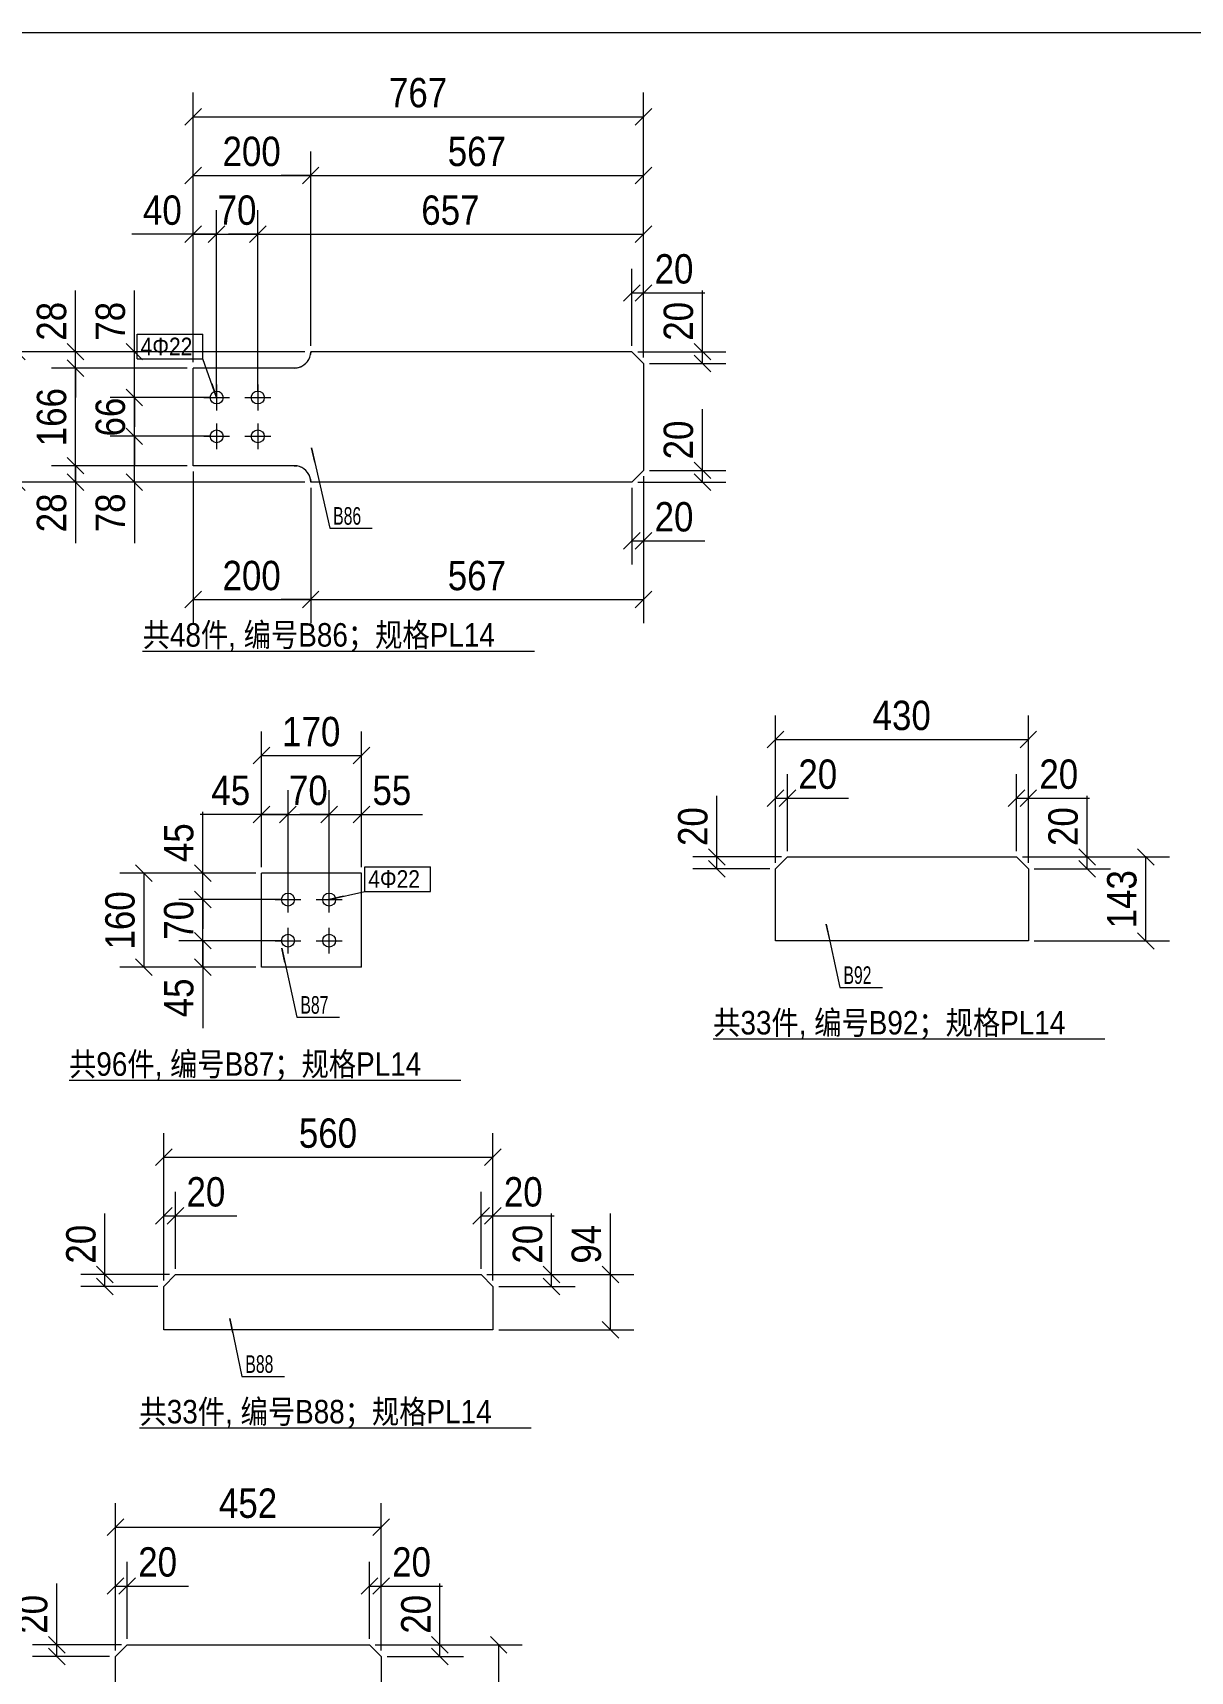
# Model space of a CAD drawing. Header units: inches. Extents: x 0 to 1938, y -2180 to 0.
# Drawn here: x 930.4 to 1127.3, y -1158.9 to -880 of the extents above; entities that cross this region are included whole.
import ezdxf

# ---------------------------------------------------------------- set-up
doc = ezdxf.new("R2010")
doc.units = ezdxf.units.IN
doc.header["$MEASUREMENT"] = 0
doc.linetypes.add('XKITLINE00', pattern=[0])
doc.linetypes.add('XKITLINE01', pattern=[4, 1, -1, 1, -1])
for name, color, linetype, lineweight in [('Bolt', 7, 'Continuous', 0), ('BoltMark', 3, 'Continuous', 0), ('DrawingSheet', 5, 'Continuous', 0), ('OtherObjectType', 1, 'Continuous', 0), ('Part', 2, 'Continuous', 0), ('PartMark', 3, 'Continuous', 0), ('Z-DIMENSIONS', 1, 'Continuous', 0)]:
    doc.layers.add(name, color=color, linetype=linetype, lineweight=lineweight)
doc.styles.add('Arial Narrow', font='ARIAL.TTF')
doc.styles.add('romsim', font='ARIAL.TTF')
doc.styles.add('宋体', font='ARIAL.TTF')

# ---------------------------------------------------------------- blocks, each defined once
blk = doc.blocks.new('*A1272')
at = {"layer": 'Part', "color": 2, "linetype": 'XKITLINE00', "lineweight": 0}
for p, q in [((327.68, 370.71), (327.64, 370.22)), ((382.33, 370.71), (327.68, 370.71)), ((382.33, 370.71), (384.33, 368.71)), ((384.33, 368.71), (384.33, 350.51)), ((307.68, 351.31), (307.68, 367.91)), ((324.88, 367.91), (307.68, 367.91)), ((325.36, 367.95), (324.88, 367.91)), ((324.88, 351.31), (307.68, 351.31)), ((324.88, 351.31), (325.36, 351.27)), ((327.64, 349), (327.68, 348.51)), ((384.33, 350.51), (382.33, 348.51)), ((382.33, 348.51), (327.68, 348.51))]:
    blk.add_line(p, q, dxfattribs=at)
at = {"layer": 'Part', "color": 6, "linetype": 'XKITLINE01', "lineweight": 0}
for p, q in [((327.64, 370.22), (327.68, 370.71)), ((324.88, 367.91), (325.36, 367.95)), ((325.36, 351.27), (324.88, 351.31)), ((327.68, 348.51), (327.64, 349))]:
    blk.add_line(p, q, dxfattribs=at)
at = {"layer": 'Part', "color": 2, "linetype": 'XKITLINE00', "lineweight": 0}
for centre, start, end in [((324.88, 370.71), 280, 350), ((324.88, 348.51), 10, 80)]:
    blk.add_arc(centre, 2.8, start, end, dxfattribs=at)
at = {"layer": 'Part', "color": 6, "linetype": 'XKITLINE01', "lineweight": 0}
for centre, start, end in [((324.88, 370.71), 280, 350), ((324.88, 348.51), 10, 80)]:
    blk.add_arc(centre, 2.8, start, end, dxfattribs=at)
blk = doc.blocks.new('*A1273')
at = {"layer": 'Bolt', "color": 2, "linetype": 'XKITLINE00', "lineweight": 0}
for p, q in [((309.48, 362.91), (313.88, 362.91)), ((311.68, 365.11), (311.68, 360.71)), ((316.48, 362.91), (320.88, 362.91)), ((318.68, 365.11), (318.68, 360.71)), ((311.68, 358.51), (311.68, 354.11)), ((318.68, 358.51), (318.68, 354.11)), ((309.48, 356.31), (313.88, 356.31)), ((316.48, 356.31), (320.88, 356.31))]:
    blk.add_line(p, q, dxfattribs=at)
for centre in [(311.68, 362.91), (318.68, 362.91), (311.68, 356.31), (318.68, 356.31)]:
    blk.add_circle(centre, 1.1, dxfattribs=at)
blk = doc.blocks.new('*A1274')
at = {"layer": 'Part', "color": 2, "linetype": 'XKITLINE00', "lineweight": 0}
for p, q in [((319.32, 265.95), (319.32, 281.95)), ((336.32, 281.95), (319.32, 281.95)), ((336.32, 265.95), (336.32, 281.95)), ((336.32, 265.95), (319.32, 265.95))]:
    blk.add_line(p, q, dxfattribs=at)
blk = doc.blocks.new('*A1275')
at = {"layer": 'Bolt', "color": 2, "linetype": 'XKITLINE00', "lineweight": 0}
for p, q in [((323.82, 275.25), (323.82, 279.65)), ((330.82, 275.25), (330.82, 279.65)), ((321.62, 277.45), (326.02, 277.45)), ((328.62, 277.45), (333.02, 277.45)), ((323.82, 268.25), (323.82, 272.65)), ((330.82, 268.25), (330.82, 272.65)), ((321.62, 270.45), (326.02, 270.45)), ((328.62, 270.45), (333.02, 270.45))]:
    blk.add_line(p, q, dxfattribs=at)
for centre in [(323.82, 277.45), (330.82, 277.45), (323.82, 270.45), (330.82, 270.45)]:
    blk.add_circle(centre, 1.1, dxfattribs=at)
blk = doc.blocks.new('*A1276')
at = {"layer": 'Part', "color": 2, "linetype": 'XKITLINE00', "lineweight": 0}
for p, q in [((302.67, 211.6), (304.67, 213.6)), ((304.67, 213.6), (356.67, 213.6)), ((356.67, 213.6), (358.67, 211.6)), ((302.67, 204.2), (302.67, 211.6)), ((358.67, 211.6), (358.67, 204.2)), ((358.67, 204.2), (302.67, 204.2))]:
    blk.add_line(p, q, dxfattribs=at)
blk = doc.blocks.new('*A1277')
at = {"layer": 'Part', "color": 2, "linetype": 'XKITLINE00', "lineweight": 0}
for p, q in [((294.47, 148.6), (296.47, 150.6)), ((294.47, 128.15), (294.47, 148.6)), ((296.47, 150.6), (337.67, 150.6)), ((337.67, 150.6), (339.67, 148.6)), ((339.67, 148.6), (339.67, 128.15)), ((339.67, 128.15), (294.47, 128.15))]:
    blk.add_line(p, q, dxfattribs=at)
blk = doc.blocks.new('*A1280')
at = {"layer": 'Part', "color": 2, "linetype": 'XKITLINE00', "lineweight": 0}
for p, q in [((406.79, 282.7), (408.79, 284.7)), ((408.79, 284.7), (447.79, 284.7)), ((447.79, 284.7), (449.79, 282.7)), ((406.79, 270.4), (406.79, 282.7)), ((449.79, 282.7), (449.79, 270.4)), ((449.79, 270.4), (406.79, 270.4))]:
    blk.add_line(p, q, dxfattribs=at)
blk = doc.blocks.new('*A1287')
at = {"layer": 'DrawingSheet', "color": 5, "linetype": 'XKITLINE00', "lineweight": 0}
blk.add_line((635, 425), (5, 425), dxfattribs=at)
blk = doc.blocks.new('*A1420')
at = {"layer": 'OtherObjectType', "color": 6, "linetype": 'XKITLINE00', "lineweight": 0}
blk.add_line((299.09, 319.76), (365.74, 319.76), dxfattribs=at)
at = {"layer": 'OtherObjectType', "color": 3, "style": '宋体', "width": 0.85}
blk.add_text('共48件, 编号B86；规格PL14', height=4, dxfattribs=at).set_placement((299.09, 320.51))
blk = doc.blocks.new('*A1421')
at = {"layer": 'Z-DIMENSIONS', "color": 4, "linetype": 'XKITLINE00', "lineweight": 0}
for p, q in [((383.74, 382.12), (380.91, 379.3)), ((382.33, 371.71), (382.33, 384.81)), ((385.74, 382.12), (382.91, 379.3)), ((384.33, 369.71), (384.33, 384.81)), ((382.33, 380.71), (384.33, 380.71)), ((384.33, 380.71), (394.74, 380.71)), ((384.33, 380.71), (394.74, 380.71))]:
    blk.add_line(p, q, dxfattribs=at)
at = {"layer": 'Z-DIMENSIONS', "color": 7}
for p in [(382.33, 380.71), (384.33, 380.71)]:
    blk.add_point(p, dxfattribs=at)
at = {"layer": 'Z-DIMENSIONS', "color": 7, "style": 'Arial Narrow', "width": 0.85}
blk.add_text('20', height=5, dxfattribs=at).set_placement((386.2, 382.31))
blk = doc.blocks.new('*A1422')
at = {"layer": 'Z-DIMENSIONS', "color": 4, "linetype": 'XKITLINE00', "lineweight": 0}
for p, q in [((384.33, 349.51), (384.33, 334.51)), ((382.33, 347.51), (382.33, 334.51)), ((383.74, 339.92), (380.91, 337.1)), ((382.33, 338.51), (384.33, 338.51)), ((385.74, 339.92), (382.91, 337.1)), ((384.33, 338.51), (394.74, 338.51)), ((384.33, 338.51), (394.74, 338.51))]:
    blk.add_line(p, q, dxfattribs=at)
at = {"layer": 'Z-DIMENSIONS', "color": 7}
for p in [(382.33, 338.51), (384.33, 338.51)]:
    blk.add_point(p, dxfattribs=at)
at = {"layer": 'Z-DIMENSIONS', "color": 7, "style": 'Arial Narrow', "width": 0.85}
blk.add_text('20', height=5, dxfattribs=at).set_placement((386.2, 340.11))
blk = doc.blocks.new('*A1423')
at = {"layer": 'Z-DIMENSIONS', "color": 4, "linetype": 'XKITLINE00', "lineweight": 0}
for p, q in [((394.33, 350.51), (394.33, 360.92)), ((394.33, 350.51), (394.33, 360.92)), ((392.91, 351.92), (395.74, 349.1)), ((385.33, 350.51), (398.33, 350.51)), ((392.91, 349.92), (395.74, 347.1)), ((394.33, 348.51), (394.33, 350.51)), ((383.33, 348.51), (398.33, 348.51))]:
    blk.add_line(p, q, dxfattribs=at)
at = {"layer": 'Z-DIMENSIONS', "color": 7}
for p in [(394.33, 350.51), (394.33, 348.51)]:
    blk.add_point(p, dxfattribs=at)
at = {"layer": 'Z-DIMENSIONS', "color": 7, "style": 'Arial Narrow', "width": 0.85}
blk.add_text('20', height=5, rotation=90.0002, dxfattribs=at).set_placement((392.73, 352.38))
blk = doc.blocks.new('*A1424')
at = {"layer": 'Z-DIMENSIONS', "color": 4, "linetype": 'XKITLINE00', "lineweight": 0}
for p, q in [((394.33, 370.71), (394.33, 381.12)), ((394.33, 370.71), (394.33, 381.12)), ((392.91, 372.12), (395.74, 369.3)), ((383.33, 370.71), (398.33, 370.71)), ((385.33, 368.71), (398.33, 368.71)), ((392.91, 370.12), (395.74, 367.3)), ((394.33, 368.71), (394.33, 370.71))]:
    blk.add_line(p, q, dxfattribs=at)
at = {"layer": 'Z-DIMENSIONS', "color": 7}
for p in [(394.33, 370.71), (394.33, 368.71)]:
    blk.add_point(p, dxfattribs=at)
at = {"layer": 'Z-DIMENSIONS', "color": 7, "style": 'Arial Narrow', "width": 0.85}
blk.add_text('20', height=5, rotation=90.0002, dxfattribs=at).set_placement((392.73, 372.58))
blk = doc.blocks.new('*A1425')
at = {"layer": 'Z-DIMENSIONS', "color": 4, "linetype": 'XKITLINE00', "lineweight": 0}
for p, q in [((318.68, 363.91), (318.68, 394.81)), ((384.33, 369.71), (384.33, 394.81)), ((318.68, 390.71), (313.68, 390.71)), ((320.09, 392.12), (317.26, 389.3)), ((318.68, 390.71), (384.33, 390.71)), ((385.74, 392.12), (382.91, 389.3))]:
    blk.add_line(p, q, dxfattribs=at)
at = {"layer": 'Z-DIMENSIONS', "color": 7}
for p in [(318.68, 390.71), (384.33, 390.71)]:
    blk.add_point(p, dxfattribs=at)
at = {"layer": 'Z-DIMENSIONS', "color": 7, "style": 'Arial Narrow', "width": 0.85}
blk.add_text('657', height=5, dxfattribs=at).set_placement((346.5, 392.31))
blk = doc.blocks.new('*A1426')
at = {"layer": 'Z-DIMENSIONS', "color": 4, "linetype": 'XKITLINE00', "lineweight": 0}
for p, q in [((311.68, 363.91), (311.68, 394.81)), ((318.68, 363.91), (318.68, 394.81)), ((311.68, 390.71), (306.68, 390.71)), ((313.09, 392.12), (310.26, 389.3)), ((311.68, 390.71), (318.68, 390.71)), ((320.09, 392.12), (317.26, 389.3)), ((318.68, 390.71), (323.68, 390.71))]:
    blk.add_line(p, q, dxfattribs=at)
at = {"layer": 'Z-DIMENSIONS', "color": 7}
for p in [(311.68, 390.71), (318.68, 390.71)]:
    blk.add_point(p, dxfattribs=at)
at = {"layer": 'Z-DIMENSIONS', "color": 7, "style": 'Arial Narrow', "width": 0.85}
blk.add_text('70', height=5, dxfattribs=at).set_placement((311.85, 392.31))
blk = doc.blocks.new('*A1427')
at = {"layer": 'Z-DIMENSIONS', "color": 4, "linetype": 'XKITLINE00', "lineweight": 0}
for p, q in [((307.68, 368.91), (307.68, 394.81)), ((311.68, 363.91), (311.68, 394.81)), ((307.68, 390.71), (297.26, 390.71)), ((307.68, 390.71), (297.26, 390.71)), ((309.09, 392.12), (306.26, 389.3)), ((307.68, 390.71), (311.68, 390.71)), ((313.09, 392.12), (310.26, 389.3)), ((311.68, 390.71), (316.68, 390.71))]:
    blk.add_line(p, q, dxfattribs=at)
at = {"layer": 'Z-DIMENSIONS', "color": 7}
for p in [(307.68, 390.71), (311.68, 390.71)]:
    blk.add_point(p, dxfattribs=at)
at = {"layer": 'Z-DIMENSIONS', "color": 7, "style": 'Arial Narrow', "width": 0.85}
blk.add_text('40', height=5, dxfattribs=at).set_placement((299.14, 392.31))
blk = doc.blocks.new('*A1428')
at = {"layer": 'Z-DIMENSIONS', "color": 4, "linetype": 'XKITLINE00', "lineweight": 0}
for p, q in [((297.68, 370.71), (297.68, 381.12)), ((297.68, 370.71), (297.68, 381.12)), ((296.26, 372.12), (299.09, 369.3)), ((326.68, 370.71), (293.58, 370.71)), ((297.68, 362.91), (297.68, 370.71)), ((310.68, 362.91), (293.58, 362.91)), ((296.26, 364.32), (299.09, 361.5)), ((297.68, 362.91), (297.68, 357.91))]:
    blk.add_line(p, q, dxfattribs=at)
at = {"layer": 'Z-DIMENSIONS', "color": 7}
for p in [(297.68, 370.71), (297.68, 362.91)]:
    blk.add_point(p, dxfattribs=at)
at = {"layer": 'Z-DIMENSIONS', "color": 7, "style": 'Arial Narrow', "width": 0.85}
blk.add_text('78', height=5, rotation=90.0002, dxfattribs=at).set_placement((296.08, 372.58))
blk = doc.blocks.new('*A1429')
at = {"layer": 'Z-DIMENSIONS', "color": 4, "linetype": 'XKITLINE00', "lineweight": 0}
for p, q in [((297.68, 362.91), (297.68, 367.91)), ((310.68, 362.91), (293.58, 362.91)), ((296.26, 364.32), (299.09, 361.5)), ((297.68, 356.31), (297.68, 362.91)), ((296.26, 357.72), (299.09, 354.9)), ((310.68, 356.31), (293.58, 356.31)), ((297.68, 356.31), (297.68, 351.31))]:
    blk.add_line(p, q, dxfattribs=at)
at = {"layer": 'Z-DIMENSIONS', "color": 7}
for p in [(297.68, 362.91), (297.68, 356.31)]:
    blk.add_point(p, dxfattribs=at)
at = {"layer": 'Z-DIMENSIONS', "color": 7, "style": 'Arial Narrow', "width": 0.85}
blk.add_text('66', height=5, rotation=90.0002, dxfattribs=at).set_placement((296.08, 356.28))
blk = doc.blocks.new('*A1430')
at = {"layer": 'Z-DIMENSIONS', "color": 4, "linetype": 'XKITLINE00', "lineweight": 0}
for p, q in [((297.68, 356.31), (297.68, 361.31)), ((296.26, 357.72), (299.09, 354.9)), ((310.68, 356.31), (293.58, 356.31)), ((297.68, 348.51), (297.68, 356.31)), ((296.26, 349.92), (299.09, 347.1)), ((326.68, 348.51), (293.58, 348.51)), ((297.68, 348.51), (297.68, 338.09)), ((297.68, 348.51), (297.68, 338.09))]:
    blk.add_line(p, q, dxfattribs=at)
at = {"layer": 'Z-DIMENSIONS', "color": 7}
for p in [(297.68, 356.31), (297.68, 348.51)]:
    blk.add_point(p, dxfattribs=at)
at = {"layer": 'Z-DIMENSIONS', "color": 7, "style": 'Arial Narrow', "width": 0.85}
blk.add_text('78', height=5, rotation=90.0002, dxfattribs=at).set_placement((296.08, 339.97))
blk = doc.blocks.new('*A1431')
at = {"layer": 'Z-DIMENSIONS', "color": 4, "linetype": 'XKITLINE00', "lineweight": 0}
for p, q in [((327.68, 371.71), (327.68, 404.81)), ((384.33, 369.71), (384.33, 404.81)), ((329.09, 402.12), (326.26, 399.3)), ((385.74, 402.12), (382.91, 399.3)), ((327.68, 400.71), (322.68, 400.71)), ((327.68, 400.71), (384.33, 400.71))]:
    blk.add_line(p, q, dxfattribs=at)
at = {"layer": 'Z-DIMENSIONS', "color": 7}
for p in [(327.68, 400.71), (384.33, 400.71)]:
    blk.add_point(p, dxfattribs=at)
at = {"layer": 'Z-DIMENSIONS', "color": 7, "style": 'Arial Narrow', "width": 0.85}
blk.add_text('567', height=5, dxfattribs=at).set_placement((351, 402.31))
blk = doc.blocks.new('*A1432')
at = {"layer": 'Z-DIMENSIONS', "color": 4, "linetype": 'XKITLINE00', "lineweight": 0}
for p, q in [((307.68, 368.91), (307.68, 404.81)), ((327.68, 371.71), (327.68, 404.81)), ((309.09, 402.12), (306.26, 399.3)), ((329.09, 402.12), (326.26, 399.3)), ((307.68, 400.71), (327.68, 400.71)), ((327.68, 400.71), (332.68, 400.71))]:
    blk.add_line(p, q, dxfattribs=at)
at = {"layer": 'Z-DIMENSIONS', "color": 7}
for p in [(307.68, 400.71), (327.68, 400.71)]:
    blk.add_point(p, dxfattribs=at)
at = {"layer": 'Z-DIMENSIONS', "color": 7, "style": 'Arial Narrow', "width": 0.85}
blk.add_text('200', height=5, dxfattribs=at).set_placement((312.68, 402.31))
blk = doc.blocks.new('*A1433')
at = {"layer": 'Z-DIMENSIONS', "color": 4, "linetype": 'XKITLINE00', "lineweight": 0}
for p, q in [((384.33, 349.51), (384.33, 324.51)), ((327.68, 347.51), (327.68, 324.51)), ((329.09, 329.92), (326.26, 327.1)), ((385.74, 329.92), (382.91, 327.1)), ((327.68, 328.51), (322.68, 328.51)), ((327.68, 328.51), (384.33, 328.51))]:
    blk.add_line(p, q, dxfattribs=at)
at = {"layer": 'Z-DIMENSIONS', "color": 7}
for p in [(327.68, 328.51), (384.33, 328.51)]:
    blk.add_point(p, dxfattribs=at)
at = {"layer": 'Z-DIMENSIONS', "color": 7, "style": 'Arial Narrow', "width": 0.85}
blk.add_text('567', height=5, dxfattribs=at).set_placement((351, 330.11))
blk = doc.blocks.new('*A1434')
at = {"layer": 'Z-DIMENSIONS', "color": 4, "linetype": 'XKITLINE00', "lineweight": 0}
for p, q in [((307.68, 350.31), (307.68, 324.51)), ((327.68, 347.51), (327.68, 324.51)), ((309.09, 329.92), (306.26, 327.1)), ((329.09, 329.92), (326.26, 327.1)), ((307.68, 328.51), (327.68, 328.51)), ((327.68, 328.51), (332.68, 328.51))]:
    blk.add_line(p, q, dxfattribs=at)
at = {"layer": 'Z-DIMENSIONS', "color": 7}
for p in [(307.68, 328.51), (327.68, 328.51)]:
    blk.add_point(p, dxfattribs=at)
at = {"layer": 'Z-DIMENSIONS', "color": 7, "style": 'Arial Narrow', "width": 0.85}
blk.add_text('200', height=5, dxfattribs=at).set_placement((312.68, 330.11))
blk = doc.blocks.new('*A1435')
at = {"layer": 'Z-DIMENSIONS', "color": 4, "linetype": 'XKITLINE00', "lineweight": 0}
for p, q in [((287.68, 370.71), (287.68, 381.12)), ((287.68, 370.71), (287.68, 381.12)), ((286.26, 372.12), (289.09, 369.3)), ((326.68, 370.71), (283.58, 370.71)), ((286.26, 369.32), (289.09, 366.5)), ((287.68, 367.91), (287.68, 370.71)), ((306.68, 367.91), (283.58, 367.91)), ((287.68, 367.91), (287.68, 362.91))]:
    blk.add_line(p, q, dxfattribs=at)
at = {"layer": 'Z-DIMENSIONS', "color": 7}
for p in [(287.68, 370.71), (287.68, 367.91)]:
    blk.add_point(p, dxfattribs=at)
at = {"layer": 'Z-DIMENSIONS', "color": 7, "style": 'Arial Narrow', "width": 0.85}
blk.add_text('28', height=5, rotation=90.0002, dxfattribs=at).set_placement((286.08, 372.58))
blk = doc.blocks.new('*A1436')
at = {"layer": 'Z-DIMENSIONS', "color": 4, "linetype": 'XKITLINE00', "lineweight": 0}
for p, q in [((287.68, 367.91), (287.68, 372.91)), ((286.26, 369.32), (289.09, 366.5)), ((306.68, 367.91), (283.58, 367.91)), ((287.68, 351.31), (287.68, 367.91)), ((286.26, 352.72), (289.09, 349.9)), ((306.68, 351.31), (283.58, 351.31)), ((287.68, 351.31), (287.68, 346.31))]:
    blk.add_line(p, q, dxfattribs=at)
at = {"layer": 'Z-DIMENSIONS', "color": 7}
for p in [(287.68, 367.91), (287.68, 351.31)]:
    blk.add_point(p, dxfattribs=at)
at = {"layer": 'Z-DIMENSIONS', "color": 7, "style": 'Arial Narrow', "width": 0.85}
blk.add_text('166', height=5, rotation=90.0002, dxfattribs=at).set_placement((286.08, 354.61))
blk = doc.blocks.new('*A1437')
at = {"layer": 'Z-DIMENSIONS', "color": 4, "linetype": 'XKITLINE00', "lineweight": 0}
for p, q in [((287.68, 351.31), (287.68, 356.31)), ((286.26, 352.72), (289.09, 349.9)), ((306.68, 351.31), (283.58, 351.31)), ((286.26, 349.92), (289.09, 347.1)), ((287.68, 348.51), (287.68, 351.31)), ((326.68, 348.51), (283.58, 348.51)), ((287.68, 348.51), (287.68, 338.09)), ((287.68, 348.51), (287.68, 338.09))]:
    blk.add_line(p, q, dxfattribs=at)
at = {"layer": 'Z-DIMENSIONS', "color": 7}
for p in [(287.68, 351.31), (287.68, 348.51)]:
    blk.add_point(p, dxfattribs=at)
at = {"layer": 'Z-DIMENSIONS', "color": 7, "style": 'Arial Narrow', "width": 0.85}
blk.add_text('28', height=5, rotation=90.0002, dxfattribs=at).set_placement((286.08, 339.97))
blk = doc.blocks.new('*A1438')
at = {"layer": 'Z-DIMENSIONS', "color": 4, "linetype": 'XKITLINE00', "lineweight": 0}
for p, q in [((307.68, 368.91), (307.68, 414.81)), ((384.33, 369.71), (384.33, 414.81)), ((309.09, 412.12), (306.26, 409.3)), ((307.68, 410.71), (384.33, 410.71)), ((385.74, 412.12), (382.91, 409.3))]:
    blk.add_line(p, q, dxfattribs=at)
at = {"layer": 'Z-DIMENSIONS', "color": 7}
for p in [(307.68, 410.71), (384.33, 410.71)]:
    blk.add_point(p, dxfattribs=at)
at = {"layer": 'Z-DIMENSIONS', "color": 7, "style": 'Arial Narrow', "width": 0.85}
blk.add_text('767', height=5, dxfattribs=at).set_placement((341, 412.31))
blk = doc.blocks.new('*A1439')
at = {"layer": 'Z-DIMENSIONS', "color": 4, "linetype": 'XKITLINE00', "lineweight": 0}
for p, q in [((276.26, 372.12), (279.09, 369.3)), ((326.68, 370.71), (273.58, 370.71)), ((277.68, 348.51), (277.68, 370.71)), ((276.26, 349.92), (279.09, 347.1)), ((326.68, 348.51), (273.58, 348.51))]:
    blk.add_line(p, q, dxfattribs=at)
at = {"layer": 'Z-DIMENSIONS', "color": 7}
for p in [(277.68, 370.71), (277.68, 348.51)]:
    blk.add_point(p, dxfattribs=at)
at = {"layer": 'Z-DIMENSIONS', "color": 7, "style": 'Arial Narrow', "width": 0.85}
blk.add_text('222', height=5, rotation=90.0002, dxfattribs=at).set_placement((276.08, 354.61))
blk = doc.blocks.new('*A1440')
at = {"layer": 'PartMark', "color": 4, "linetype": 'XKITLINE00', "lineweight": 0}
for p, q in [((327.8, 354.35), (330.91, 340.66)), ((328.36, 351.92), (327.8, 354.35)), ((330.91, 340.66), (338.15, 340.66))]:
    blk.add_line(p, q, dxfattribs=at)
at = {"layer": 'PartMark', "color": 1, "style": 'romsim', "width": 0.6375}
blk.add_text('B86', height=3, dxfattribs=at).set_placement((331.51, 341.26))
blk = doc.blocks.new('*A1441')
at = {"layer": 'BoltMark', "color": 1, "linetype": 'XKITLINE00', "lineweight": 0}
for p, q in [((298.15, 373.7), (309.35, 373.7)), ((298.15, 369.5), (298.15, 373.7)), ((309.35, 369.5), (309.35, 373.7)), ((298.15, 369.5), (309.35, 369.5)), ((311.68, 362.91), (309.35, 369.5)), ((310.85, 365.27), (311.68, 362.91))]:
    blk.add_line(p, q, dxfattribs=at)
at = {"layer": 'BoltMark', "color": 4, "style": '宋体', "width": 0.85}
blk.add_text('4Φ22', height=3, dxfattribs=at).set_placement((298.75, 370.1))
blk = doc.blocks.new('*A1442')
at = {"layer": 'OtherObjectType', "color": 6, "linetype": 'XKITLINE00', "lineweight": 0}
blk.add_line((286.57, 246.7), (353.22, 246.7), dxfattribs=at)
at = {"layer": 'OtherObjectType', "color": 3, "style": '宋体', "width": 0.85}
blk.add_text('共96件, 编号B87；规格PL14', height=4, dxfattribs=at).set_placement((286.57, 247.45))
blk = doc.blocks.new('*A1443')
at = {"layer": 'Z-DIMENSIONS', "color": 4, "linetype": 'XKITLINE00', "lineweight": 0}
for p, q in [((330.82, 278.45), (330.82, 296.05)), ((336.32, 282.95), (336.32, 296.05)), ((332.23, 293.37), (329.4, 290.54)), ((337.73, 293.37), (334.9, 290.54)), ((330.82, 291.95), (325.82, 291.95)), ((330.82, 291.95), (336.32, 291.95)), ((336.32, 291.95), (346.73, 291.95)), ((336.32, 291.95), (346.73, 291.95))]:
    blk.add_line(p, q, dxfattribs=at)
at = {"layer": 'Z-DIMENSIONS', "color": 7}
for p in [(330.82, 291.95), (336.32, 291.95)]:
    blk.add_point(p, dxfattribs=at)
at = {"layer": 'Z-DIMENSIONS', "color": 7, "style": 'Arial Narrow', "width": 0.85}
blk.add_text('55', height=5, dxfattribs=at).set_placement((338.19, 293.55))
blk = doc.blocks.new('*A1444')
at = {"layer": 'Z-DIMENSIONS', "color": 4, "linetype": 'XKITLINE00', "lineweight": 0}
for p, q in [((323.82, 278.45), (323.82, 296.05)), ((330.82, 278.45), (330.82, 296.05)), ((325.23, 293.37), (322.4, 290.54)), ((332.23, 293.37), (329.4, 290.54)), ((323.82, 291.95), (318.82, 291.95)), ((323.82, 291.95), (330.82, 291.95)), ((330.82, 291.95), (335.82, 291.95))]:
    blk.add_line(p, q, dxfattribs=at)
at = {"layer": 'Z-DIMENSIONS', "color": 7}
for p in [(323.82, 291.95), (330.82, 291.95)]:
    blk.add_point(p, dxfattribs=at)
at = {"layer": 'Z-DIMENSIONS', "color": 7, "style": 'Arial Narrow', "width": 0.85}
blk.add_text('70', height=5, dxfattribs=at).set_placement((323.99, 293.55))
blk = doc.blocks.new('*A1445')
at = {"layer": 'Z-DIMENSIONS', "color": 4, "linetype": 'XKITLINE00', "lineweight": 0}
for p, q in [((319.32, 282.95), (319.32, 296.05)), ((323.82, 278.45), (323.82, 296.05)), ((320.73, 293.37), (317.9, 290.54)), ((325.23, 293.37), (322.4, 290.54)), ((319.32, 291.95), (308.9, 291.95)), ((319.32, 291.95), (308.9, 291.95)), ((319.32, 291.95), (323.82, 291.95)), ((323.82, 291.95), (328.82, 291.95))]:
    blk.add_line(p, q, dxfattribs=at)
at = {"layer": 'Z-DIMENSIONS', "color": 7}
for p in [(319.32, 291.95), (323.82, 291.95)]:
    blk.add_point(p, dxfattribs=at)
at = {"layer": 'Z-DIMENSIONS', "color": 7, "style": 'Arial Narrow', "width": 0.85}
blk.add_text('45', height=5, dxfattribs=at).set_placement((310.78, 293.55))
blk = doc.blocks.new('*A1446')
at = {"layer": 'Z-DIMENSIONS', "color": 4, "linetype": 'XKITLINE00', "lineweight": 0}
for p, q in [((309.32, 281.95), (309.32, 292.37)), ((309.32, 281.95), (309.32, 292.37)), ((318.32, 281.95), (305.22, 281.95)), ((307.9, 283.37), (310.73, 280.54)), ((309.32, 277.45), (309.32, 281.95)), ((322.82, 277.45), (305.22, 277.45)), ((307.9, 278.87), (310.73, 276.04)), ((309.32, 277.45), (309.32, 272.45))]:
    blk.add_line(p, q, dxfattribs=at)
at = {"layer": 'Z-DIMENSIONS', "color": 7}
for p in [(309.32, 281.95), (309.32, 277.45)]:
    blk.add_point(p, dxfattribs=at)
at = {"layer": 'Z-DIMENSIONS', "color": 7, "style": 'Arial Narrow', "width": 0.85}
blk.add_text('45', height=5, rotation=90.0002, dxfattribs=at).set_placement((307.72, 283.83))
blk = doc.blocks.new('*A1447')
at = {"layer": 'Z-DIMENSIONS', "color": 4, "linetype": 'XKITLINE00', "lineweight": 0}
for p, q in [((309.32, 277.45), (309.32, 282.45)), ((322.82, 277.45), (305.22, 277.45)), ((307.9, 278.87), (310.73, 276.04)), ((309.32, 270.45), (309.32, 277.45)), ((307.9, 271.87), (310.73, 269.04)), ((322.82, 270.45), (305.22, 270.45)), ((309.32, 270.45), (309.32, 265.45))]:
    blk.add_line(p, q, dxfattribs=at)
at = {"layer": 'Z-DIMENSIONS', "color": 7}
for p in [(309.32, 277.45), (309.32, 270.45)]:
    blk.add_point(p, dxfattribs=at)
at = {"layer": 'Z-DIMENSIONS', "color": 7, "style": 'Arial Narrow', "width": 0.85}
blk.add_text('70', height=5, rotation=90.0002, dxfattribs=at).set_placement((307.72, 270.62))
blk = doc.blocks.new('*A1448')
at = {"layer": 'Z-DIMENSIONS', "color": 4, "linetype": 'XKITLINE00', "lineweight": 0}
for p, q in [((309.32, 270.45), (309.32, 275.45)), ((307.9, 271.87), (310.73, 269.04)), ((322.82, 270.45), (305.22, 270.45)), ((309.32, 265.95), (309.32, 270.45)), ((318.32, 265.95), (305.22, 265.95)), ((307.9, 267.37), (310.73, 264.54)), ((309.32, 265.95), (309.32, 255.54)), ((309.32, 265.95), (309.32, 255.54))]:
    blk.add_line(p, q, dxfattribs=at)
at = {"layer": 'Z-DIMENSIONS', "color": 7}
for p in [(309.32, 270.45), (309.32, 265.95)]:
    blk.add_point(p, dxfattribs=at)
at = {"layer": 'Z-DIMENSIONS', "color": 7, "style": 'Arial Narrow', "width": 0.85}
blk.add_text('45', height=5, rotation=90.0002, dxfattribs=at).set_placement((307.72, 257.41))
blk = doc.blocks.new('*A1449')
at = {"layer": 'Z-DIMENSIONS', "color": 4, "linetype": 'XKITLINE00', "lineweight": 0}
for p, q in [((319.32, 282.95), (319.32, 306.05)), ((336.32, 282.95), (336.32, 306.05)), ((320.73, 303.37), (317.9, 300.54)), ((319.32, 301.95), (336.32, 301.95)), ((337.73, 303.37), (334.9, 300.54))]:
    blk.add_line(p, q, dxfattribs=at)
at = {"layer": 'Z-DIMENSIONS', "color": 7}
for p in [(319.32, 301.95), (336.32, 301.95)]:
    blk.add_point(p, dxfattribs=at)
at = {"layer": 'Z-DIMENSIONS', "color": 7, "style": 'Arial Narrow', "width": 0.85}
blk.add_text('170', height=5, dxfattribs=at).set_placement((322.82, 303.55))
blk = doc.blocks.new('*A1450')
at = {"layer": 'Z-DIMENSIONS', "color": 4, "linetype": 'XKITLINE00', "lineweight": 0}
for p, q in [((318.32, 281.95), (295.22, 281.95)), ((297.9, 283.37), (300.73, 280.54)), ((299.32, 265.95), (299.32, 281.95)), ((318.32, 265.95), (295.22, 265.95)), ((297.9, 267.37), (300.73, 264.54))]:
    blk.add_line(p, q, dxfattribs=at)
at = {"layer": 'Z-DIMENSIONS', "color": 7}
for p in [(299.32, 281.95), (299.32, 265.95)]:
    blk.add_point(p, dxfattribs=at)
at = {"layer": 'Z-DIMENSIONS', "color": 7, "style": 'Arial Narrow', "width": 0.85}
blk.add_text('160', height=5, rotation=90.0002, dxfattribs=at).set_placement((297.72, 268.95))
blk = doc.blocks.new('*A1451')
at = {"layer": 'PartMark', "color": 4, "linetype": 'XKITLINE00', "lineweight": 0}
for p, q in [((322.75, 269.18), (325.34, 257.42)), ((323.29, 266.74), (322.75, 269.18)), ((325.34, 257.42), (332.58, 257.42))]:
    blk.add_line(p, q, dxfattribs=at)
at = {"layer": 'PartMark', "color": 1, "style": 'romsim', "width": 0.6375}
blk.add_text('B87', height=3, dxfattribs=at).set_placement((325.94, 258.02))
blk = doc.blocks.new('*A1452')
at = {"layer": 'BoltMark', "color": 1, "linetype": 'XKITLINE00', "lineweight": 0}
for p, q in [((336.88, 283.05), (348.08, 283.05)), ((336.88, 278.85), (336.88, 283.05)), ((348.08, 278.85), (348.08, 283.05)), ((330.82, 277.45), (336.88, 278.85)), ((333.26, 278.01), (330.82, 277.45)), ((336.88, 278.85), (348.08, 278.85))]:
    blk.add_line(p, q, dxfattribs=at)
at = {"layer": 'BoltMark', "color": 4, "style": '宋体', "width": 0.85}
blk.add_text('4Φ22', height=3, dxfattribs=at).set_placement((337.48, 279.45))
blk = doc.blocks.new('*A1453')
at = {"layer": 'OtherObjectType', "color": 6, "linetype": 'XKITLINE00', "lineweight": 0}
blk.add_line((298.55, 187.53), (365.2, 187.53), dxfattribs=at)
at = {"layer": 'OtherObjectType', "color": 3, "style": '宋体', "width": 0.85}
blk.add_text('共33件, 编号B88；规格PL14', height=4, dxfattribs=at).set_placement((298.55, 188.28))
blk = doc.blocks.new('*A1454')
at = {"layer": 'Z-DIMENSIONS', "color": 4, "linetype": 'XKITLINE00', "lineweight": 0}
for p, q in [((356.67, 214.6), (356.67, 227.7)), ((358.67, 212.6), (358.67, 227.7)), ((358.09, 225.02), (355.26, 222.19)), ((356.67, 223.6), (358.67, 223.6)), ((360.09, 225.02), (357.26, 222.19)), ((358.67, 223.6), (369.09, 223.6)), ((358.67, 223.6), (369.09, 223.6))]:
    blk.add_line(p, q, dxfattribs=at)
at = {"layer": 'Z-DIMENSIONS', "color": 7}
for p in [(356.67, 223.6), (358.67, 223.6)]:
    blk.add_point(p, dxfattribs=at)
at = {"layer": 'Z-DIMENSIONS', "color": 7, "style": 'Arial Narrow', "width": 0.85}
blk.add_text('20', height=5, dxfattribs=at).set_placement((360.55, 225.2))
blk = doc.blocks.new('*A1455')
at = {"layer": 'Z-DIMENSIONS', "color": 4, "linetype": 'XKITLINE00', "lineweight": 0}
for p, q in [((302.67, 212.6), (302.67, 227.7)), ((304.67, 214.6), (304.67, 227.7)), ((304.09, 225.02), (301.26, 222.19)), ((302.67, 223.6), (304.67, 223.6)), ((306.09, 225.02), (303.26, 222.19)), ((304.67, 223.6), (315.09, 223.6)), ((304.67, 223.6), (315.09, 223.6))]:
    blk.add_line(p, q, dxfattribs=at)
at = {"layer": 'Z-DIMENSIONS', "color": 7}
for p in [(302.67, 223.6), (304.67, 223.6)]:
    blk.add_point(p, dxfattribs=at)
at = {"layer": 'Z-DIMENSIONS', "color": 7, "style": 'Arial Narrow', "width": 0.85}
blk.add_text('20', height=5, dxfattribs=at).set_placement((306.55, 225.2))
blk = doc.blocks.new('*A1456')
at = {"layer": 'Z-DIMENSIONS', "color": 4, "linetype": 'XKITLINE00', "lineweight": 0}
for p, q in [((292.67, 213.6), (292.67, 224.02)), ((292.67, 213.6), (292.67, 224.02)), ((291.26, 215.02), (294.09, 212.19)), ((303.67, 213.6), (288.57, 213.6)), ((291.26, 213.02), (294.09, 210.19)), ((292.67, 211.6), (292.67, 213.6)), ((301.67, 211.6), (288.57, 211.6))]:
    blk.add_line(p, q, dxfattribs=at)
at = {"layer": 'Z-DIMENSIONS', "color": 7}
for p in [(292.67, 213.6), (292.67, 211.6)]:
    blk.add_point(p, dxfattribs=at)
at = {"layer": 'Z-DIMENSIONS', "color": 7, "style": 'Arial Narrow', "width": 0.85}
blk.add_text('20', height=5, rotation=90.0002, dxfattribs=at).set_placement((291.07, 215.48))
blk = doc.blocks.new('*A1457')
at = {"layer": 'Z-DIMENSIONS', "color": 4, "linetype": 'XKITLINE00', "lineweight": 0}
for p, q in [((368.67, 213.6), (368.67, 224.02)), ((368.67, 213.6), (368.67, 224.02)), ((367.26, 215.02), (370.09, 212.19)), ((357.67, 213.6), (372.67, 213.6)), ((367.26, 213.02), (370.09, 210.19)), ((368.67, 211.6), (368.67, 213.6)), ((359.67, 211.6), (372.67, 211.6))]:
    blk.add_line(p, q, dxfattribs=at)
at = {"layer": 'Z-DIMENSIONS', "color": 7}
for p in [(368.67, 213.6), (368.67, 211.6)]:
    blk.add_point(p, dxfattribs=at)
at = {"layer": 'Z-DIMENSIONS', "color": 7, "style": 'Arial Narrow', "width": 0.85}
blk.add_text('20', height=5, rotation=90.0002, dxfattribs=at).set_placement((367.07, 215.48))
blk = doc.blocks.new('*A1458')
at = {"layer": 'Z-DIMENSIONS', "color": 4, "linetype": 'XKITLINE00', "lineweight": 0}
for p, q in [((302.67, 212.6), (302.67, 237.7)), ((358.67, 212.6), (358.67, 237.7)), ((304.09, 235.02), (301.26, 232.19)), ((360.09, 235.02), (357.26, 232.19)), ((302.67, 233.6), (358.67, 233.6))]:
    blk.add_line(p, q, dxfattribs=at)
at = {"layer": 'Z-DIMENSIONS', "color": 7}
for p in [(302.67, 233.6), (358.67, 233.6)]:
    blk.add_point(p, dxfattribs=at)
at = {"layer": 'Z-DIMENSIONS', "color": 7, "style": 'Arial Narrow', "width": 0.85}
blk.add_text('560', height=5, dxfattribs=at).set_placement((325.67, 235.2))
blk = doc.blocks.new('*A1459')
at = {"layer": 'Z-DIMENSIONS', "color": 4, "linetype": 'XKITLINE00', "lineweight": 0}
for p, q in [((378.67, 213.6), (378.67, 224.02)), ((378.67, 213.6), (378.67, 224.02)), ((377.26, 215.02), (380.09, 212.19)), ((357.67, 213.6), (382.67, 213.6)), ((378.67, 204.2), (378.67, 213.6)), ((359.67, 204.2), (382.67, 204.2)), ((377.26, 205.62), (380.09, 202.79))]:
    blk.add_line(p, q, dxfattribs=at)
at = {"layer": 'Z-DIMENSIONS', "color": 7}
for p in [(378.67, 213.6), (378.67, 204.2)]:
    blk.add_point(p, dxfattribs=at)
at = {"layer": 'Z-DIMENSIONS', "color": 7, "style": 'Arial Narrow', "width": 0.85}
blk.add_text('94', height=5, rotation=90.0002, dxfattribs=at).set_placement((377.07, 215.48))
blk = doc.blocks.new('*A1460')
at = {"layer": 'PartMark', "color": 4, "linetype": 'XKITLINE00', "lineweight": 0}
for p, q in [((313.9, 206.11), (315.97, 196.28)), ((314.42, 203.67), (313.9, 206.11)), ((315.97, 196.28), (323.21, 196.28))]:
    blk.add_line(p, q, dxfattribs=at)
at = {"layer": 'PartMark', "color": 1, "style": 'romsim', "width": 0.6375}
blk.add_text('B88', height=3, dxfattribs=at).set_placement((316.57, 196.88))
blk = doc.blocks.new('*A1462')
at = {"layer": 'Z-DIMENSIONS', "color": 4, "linetype": 'XKITLINE00', "lineweight": 0}
for p, q in [((337.67, 151.6), (337.67, 164.7)), ((339.67, 149.6), (339.67, 164.7)), ((339.08, 162.02), (336.25, 159.19)), ((341.08, 162.02), (338.25, 159.19)), ((337.67, 160.6), (339.67, 160.6)), ((339.67, 160.6), (350.08, 160.6)), ((339.67, 160.6), (350.08, 160.6))]:
    blk.add_line(p, q, dxfattribs=at)
at = {"layer": 'Z-DIMENSIONS', "color": 7}
for p in [(337.67, 160.6), (339.67, 160.6)]:
    blk.add_point(p, dxfattribs=at)
at = {"layer": 'Z-DIMENSIONS', "color": 7, "style": 'Arial Narrow', "width": 0.85}
blk.add_text('20', height=5, dxfattribs=at).set_placement((341.54, 162.2))
blk = doc.blocks.new('*A1463')
at = {"layer": 'Z-DIMENSIONS', "color": 4, "linetype": 'XKITLINE00', "lineweight": 0}
for p, q in [((294.47, 149.6), (294.47, 164.7)), ((296.47, 151.6), (296.47, 164.7)), ((295.88, 162.02), (293.05, 159.19)), ((297.88, 162.02), (295.05, 159.19)), ((294.47, 160.6), (296.47, 160.6)), ((296.47, 160.6), (306.88, 160.6)), ((296.47, 160.6), (306.88, 160.6))]:
    blk.add_line(p, q, dxfattribs=at)
at = {"layer": 'Z-DIMENSIONS', "color": 7}
for p in [(294.47, 160.6), (296.47, 160.6)]:
    blk.add_point(p, dxfattribs=at)
at = {"layer": 'Z-DIMENSIONS', "color": 7, "style": 'Arial Narrow', "width": 0.85}
blk.add_text('20', height=5, dxfattribs=at).set_placement((298.34, 162.2))
blk = doc.blocks.new('*A1464')
at = {"layer": 'Z-DIMENSIONS', "color": 4, "linetype": 'XKITLINE00', "lineweight": 0}
for p, q in [((284.47, 150.6), (284.47, 161.02)), ((284.47, 150.6), (284.47, 161.02)), ((283.05, 152.02), (285.88, 149.19)), ((295.47, 150.6), (280.37, 150.6)), ((293.47, 148.6), (280.37, 148.6)), ((283.05, 150.02), (285.88, 147.19)), ((284.47, 148.6), (284.47, 150.6))]:
    blk.add_line(p, q, dxfattribs=at)
at = {"layer": 'Z-DIMENSIONS', "color": 7}
for p in [(284.47, 150.6), (284.47, 148.6)]:
    blk.add_point(p, dxfattribs=at)
at = {"layer": 'Z-DIMENSIONS', "color": 7, "style": 'Arial Narrow', "width": 0.85}
blk.add_text('20', height=5, rotation=90.0002, dxfattribs=at).set_placement((282.87, 152.48))
blk = doc.blocks.new('*A1465')
at = {"layer": 'Z-DIMENSIONS', "color": 4, "linetype": 'XKITLINE00', "lineweight": 0}
for p, q in [((349.67, 150.6), (349.67, 161.02)), ((349.67, 150.6), (349.67, 161.02)), ((348.25, 152.02), (351.08, 149.19)), ((338.67, 150.6), (353.67, 150.6)), ((340.67, 148.6), (353.67, 148.6)), ((348.25, 150.02), (351.08, 147.19)), ((349.67, 148.6), (349.67, 150.6))]:
    blk.add_line(p, q, dxfattribs=at)
at = {"layer": 'Z-DIMENSIONS', "color": 7}
for p in [(349.67, 150.6), (349.67, 148.6)]:
    blk.add_point(p, dxfattribs=at)
at = {"layer": 'Z-DIMENSIONS', "color": 7, "style": 'Arial Narrow', "width": 0.85}
blk.add_text('20', height=5, rotation=90.0002, dxfattribs=at).set_placement((348.07, 152.48))
blk = doc.blocks.new('*A1466')
at = {"layer": 'Z-DIMENSIONS', "color": 4, "linetype": 'XKITLINE00', "lineweight": 0}
for p, q in [((294.47, 149.6), (294.47, 174.7)), ((339.67, 149.6), (339.67, 174.7)), ((295.88, 172.02), (293.05, 169.19)), ((294.47, 170.6), (339.67, 170.6)), ((341.08, 172.02), (338.25, 169.19))]:
    blk.add_line(p, q, dxfattribs=at)
at = {"layer": 'Z-DIMENSIONS', "color": 7}
for p in [(294.47, 170.6), (339.67, 170.6)]:
    blk.add_point(p, dxfattribs=at)
at = {"layer": 'Z-DIMENSIONS', "color": 7, "style": 'Arial Narrow', "width": 0.85}
blk.add_text('452', height=5, dxfattribs=at).set_placement((312.07, 172.2))
blk = doc.blocks.new('*A1467')
at = {"layer": 'Z-DIMENSIONS', "color": 4, "linetype": 'XKITLINE00', "lineweight": 0}
for p, q in [((358.25, 152.02), (361.08, 149.19)), ((338.67, 150.6), (363.67, 150.6)), ((359.67, 128.15), (359.67, 150.6)), ((358.25, 129.57), (361.08, 126.74)), ((340.67, 128.15), (363.67, 128.15))]:
    blk.add_line(p, q, dxfattribs=at)
at = {"layer": 'Z-DIMENSIONS', "color": 7}
for p in [(359.67, 150.6), (359.67, 128.15)]:
    blk.add_point(p, dxfattribs=at)
at = {"layer": 'Z-DIMENSIONS', "color": 7, "style": 'Arial Narrow', "width": 0.85}
blk.add_text('225', height=5, rotation=90.0002, dxfattribs=at).set_placement((358.07, 134.38))
blk = doc.blocks.new('*A1485')
at = {"layer": 'OtherObjectType', "color": 6, "linetype": 'XKITLINE00', "lineweight": 0}
blk.add_line((396.16, 253.74), (462.81, 253.74), dxfattribs=at)
at = {"layer": 'OtherObjectType', "color": 3, "style": '宋体', "width": 0.85}
blk.add_text('共33件, 编号B92；规格PL14', height=4, dxfattribs=at).set_placement((396.16, 254.49))
blk = doc.blocks.new('*A1486')
at = {"layer": 'Z-DIMENSIONS', "color": 4, "linetype": 'XKITLINE00', "lineweight": 0}
for p, q in [((447.79, 285.7), (447.79, 298.8)), ((449.79, 283.7), (449.79, 298.8)), ((449.2, 296.11), (446.37, 293.28)), ((451.2, 296.11), (448.37, 293.28)), ((447.79, 294.7), (449.79, 294.7)), ((449.79, 294.7), (460.2, 294.7)), ((449.79, 294.7), (460.2, 294.7))]:
    blk.add_line(p, q, dxfattribs=at)
at = {"layer": 'Z-DIMENSIONS', "color": 7}
for p in [(447.79, 294.7), (449.79, 294.7)]:
    blk.add_point(p, dxfattribs=at)
at = {"layer": 'Z-DIMENSIONS', "color": 7, "style": 'Arial Narrow', "width": 0.85}
blk.add_text('20', height=5, dxfattribs=at).set_placement((451.66, 296.3))
blk = doc.blocks.new('*A1487')
at = {"layer": 'Z-DIMENSIONS', "color": 4, "linetype": 'XKITLINE00', "lineweight": 0}
for p, q in [((406.79, 283.7), (406.79, 298.8)), ((408.79, 285.7), (408.79, 298.8)), ((408.2, 296.11), (405.37, 293.28)), ((410.2, 296.11), (407.37, 293.28)), ((406.79, 294.7), (408.79, 294.7)), ((408.79, 294.7), (419.2, 294.7)), ((408.79, 294.7), (419.2, 294.7))]:
    blk.add_line(p, q, dxfattribs=at)
at = {"layer": 'Z-DIMENSIONS', "color": 7}
for p in [(406.79, 294.7), (408.79, 294.7)]:
    blk.add_point(p, dxfattribs=at)
at = {"layer": 'Z-DIMENSIONS', "color": 7, "style": 'Arial Narrow', "width": 0.85}
blk.add_text('20', height=5, dxfattribs=at).set_placement((410.66, 296.3))
blk = doc.blocks.new('*A1488')
at = {"layer": 'Z-DIMENSIONS', "color": 4, "linetype": 'XKITLINE00', "lineweight": 0}
for p, q in [((396.79, 284.7), (396.79, 295.11)), ((396.79, 284.7), (396.79, 295.11)), ((407.79, 284.7), (392.69, 284.7)), ((395.37, 286.11), (398.2, 283.28)), ((396.79, 282.7), (396.79, 284.7)), ((405.79, 282.7), (392.69, 282.7)), ((395.37, 284.11), (398.2, 281.28))]:
    blk.add_line(p, q, dxfattribs=at)
at = {"layer": 'Z-DIMENSIONS', "color": 7}
for p in [(396.79, 284.7), (396.79, 282.7)]:
    blk.add_point(p, dxfattribs=at)
at = {"layer": 'Z-DIMENSIONS', "color": 7, "style": 'Arial Narrow', "width": 0.85}
blk.add_text('20', height=5, rotation=90.0002, dxfattribs=at).set_placement((395.19, 286.57))
blk = doc.blocks.new('*A1489')
at = {"layer": 'Z-DIMENSIONS', "color": 4, "linetype": 'XKITLINE00', "lineweight": 0}
for p, q in [((459.79, 284.7), (459.79, 295.11)), ((459.79, 284.7), (459.79, 295.11)), ((448.79, 284.7), (463.79, 284.7)), ((458.37, 286.11), (461.2, 283.28)), ((459.79, 282.7), (459.79, 284.7)), ((450.79, 282.7), (463.79, 282.7)), ((458.37, 284.11), (461.2, 281.28))]:
    blk.add_line(p, q, dxfattribs=at)
at = {"layer": 'Z-DIMENSIONS', "color": 7}
for p in [(459.79, 284.7), (459.79, 282.7)]:
    blk.add_point(p, dxfattribs=at)
at = {"layer": 'Z-DIMENSIONS', "color": 7, "style": 'Arial Narrow', "width": 0.85}
blk.add_text('20', height=5, rotation=90.0002, dxfattribs=at).set_placement((458.19, 286.57))
blk = doc.blocks.new('*A1490')
at = {"layer": 'Z-DIMENSIONS', "color": 4, "linetype": 'XKITLINE00', "lineweight": 0}
for p, q in [((406.79, 283.7), (406.79, 308.8)), ((449.79, 283.7), (449.79, 308.8)), ((408.2, 306.11), (405.37, 303.28)), ((406.79, 304.7), (449.79, 304.7)), ((451.2, 306.11), (448.37, 303.28))]:
    blk.add_line(p, q, dxfattribs=at)
at = {"layer": 'Z-DIMENSIONS', "color": 7}
for p in [(406.79, 304.7), (449.79, 304.7)]:
    blk.add_point(p, dxfattribs=at)
at = {"layer": 'Z-DIMENSIONS', "color": 7, "style": 'Arial Narrow', "width": 0.85}
blk.add_text('430', height=5, dxfattribs=at).set_placement((423.29, 306.3))
blk = doc.blocks.new('*A1491')
at = {"layer": 'Z-DIMENSIONS', "color": 4, "linetype": 'XKITLINE00', "lineweight": 0}
for p, q in [((448.79, 284.7), (473.79, 284.7)), ((468.37, 286.11), (471.2, 283.28)), ((469.79, 270.4), (469.79, 284.7)), ((468.37, 271.81), (471.2, 268.98)), ((450.79, 270.4), (473.79, 270.4))]:
    blk.add_line(p, q, dxfattribs=at)
at = {"layer": 'Z-DIMENSIONS', "color": 7}
for p in [(469.79, 284.7), (469.79, 270.4)]:
    blk.add_point(p, dxfattribs=at)
at = {"layer": 'Z-DIMENSIONS', "color": 7, "style": 'Arial Narrow', "width": 0.85}
blk.add_text('143', height=5, rotation=90.0002, dxfattribs=at).set_placement((468.19, 272.55))
blk = doc.blocks.new('*A1492')
at = {"layer": 'PartMark', "color": 4, "linetype": 'XKITLINE00', "lineweight": 0}
for p, q in [((415.41, 273.29), (417.74, 262.49)), ((415.94, 270.84), (415.41, 273.29)), ((417.74, 262.49), (424.98, 262.49))]:
    blk.add_line(p, q, dxfattribs=at)
at = {"layer": 'PartMark', "color": 1, "style": 'romsim', "width": 0.6375}
blk.add_text('B92', height=3, dxfattribs=at).set_placement((418.34, 263.09))
blk = doc.blocks.new('P详图~008 (PL14mm零件图1)')
at = {"lineweight": 0}
for name in ['*A1287', '*A1438', '*A1432', '*A1431', '*A1427', '*A1426', '*A1425', '*A1421', '*A1435', '*A1428', '*A1424', '*A1439', '*A1436', '*A1272', '*A1429', '*A1273', '*A1430', '*A1423', '*A1437', '*A1434', '*A1433', '*A1422', '*A1420', '*A1490', '*A1449', '*A1487', '*A1486', '*A1445', '*A1444', '*A1443', '*A1488', '*A1489', '*A1446', '*A1280', '*A1491', '*A1450', '*A1447', '*A1274', '*A1275', '*A1448', '*A1485', '*A1442', '*A1458', '*A1455', '*A1454', '*A1456', '*A1457', '*A1459', '*A1276', '*A1453', '*A1466', '*A1463', '*A1462', '*A1464', '*A1465', '*A1467', '*A1277']:
    blk.add_blockref(name, (0, 0), dxfattribs=at)
at = {"layer": 'BoltMark', "lineweight": 0}
for name in ['*A1441', '*A1452']:
    blk.add_blockref(name, (0, 0), dxfattribs=at)
at = {"layer": 'PartMark', "lineweight": 0}
for name in ['*A1440', '*A1492', '*A1451', '*A1460']:
    blk.add_blockref(name, (0, 0), dxfattribs=at)

msp = doc.modelspace()

# ---------------------------------------------------------------- block references
msp.add_blockref('P详图~008 (PL14mm零件图1)', (650, -1305))

doc.saveas('drawing.dxf')
